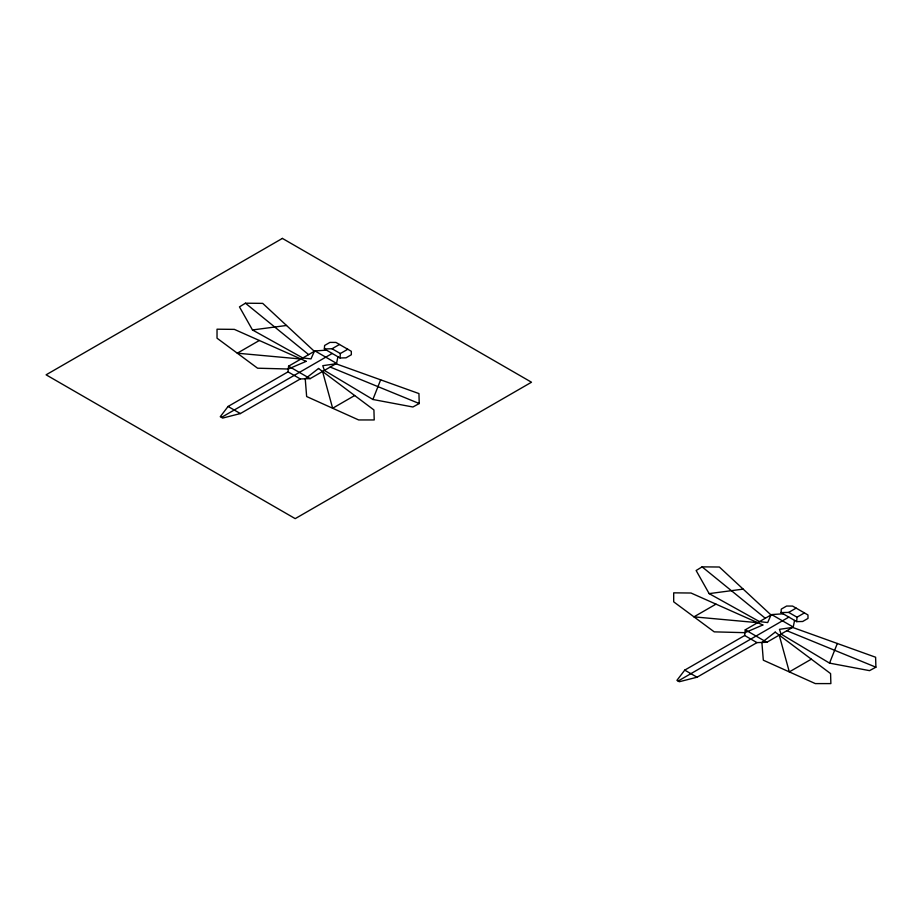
<?xml version="1.0" encoding="UTF-8"?>
<svg xmlns="http://www.w3.org/2000/svg" width="922" height="922" viewBox="0 0 922 922"><rect width="100%" height="100%" fill="white"/><g stroke="black" fill="none" stroke-linecap="round" stroke-linejoin="round"><path stroke-width="1.38" d="M340.034 357.978L324.36 348.931L324.613 345.473L329.949 342.396L335.942 342.431L351.305 351.294L351.351 354.751L346.027 357.828L340.034 357.978L340.345 353.541L347.767 349.254M796.7 621.635L781.026 612.577L781.28 609.119L786.604 606.042L792.597 606.077L807.96 614.951L808.018 618.408L802.693 621.486L796.7 621.635L797 617.198L804.433 612.911M337.913 356.756L336.565 363.383L310.161 378.631L300.318 378.954L240.377 413.563L222.651 418.081L220.266 416.698L228.08 406.464L288.021 371.866L288.586 366.184L315.001 350.936L326.492 350.153M794.568 620.402L793.231 627.041L766.816 642.288L756.974 642.611L697.044 677.221L679.318 681.727L676.932 680.344L684.746 670.121L744.688 635.512L745.253 629.83L771.656 614.582L783.147 613.81M372.891 399.48L412.883 406.994L419.233 403.536L418.945 393.579L335.908 363.764L322.781 365.688L324.383 370.413L372.891 399.48L380.659 379.829M829.546 663.125L869.538 670.64L875.9 667.194L875.612 657.236L792.574 627.409L779.447 629.346L781.049 634.071L829.546 663.125L837.326 643.487M245.448 303.2L239.466 306.876L252.478 329.961L302.819 357.967L311.002 358.889L314.344 351.317L262.701 303.373L245.448 303.2L308.628 354.613M702.103 566.857L696.133 570.522L709.145 593.618L759.486 621.612L767.669 622.546L771.011 614.962L719.356 567.018L702.103 566.857L765.295 618.259M259.324 340.483L237.3 353.195L300.987 359.027M324.36 348.931L332.047 348.758L339.469 344.471M221.464 417.389L332.197 353.46M354.67 395.526L332.646 408.25L322.55 371.474M715.991 604.129L693.955 616.853L757.654 622.673M781.026 612.577L788.702 612.404L796.135 608.117M678.119 681.035L788.863 617.106M811.337 659.184L789.313 671.896L779.217 635.131M252.478 329.961L286.512 325.478M709.145 593.618L743.167 589.123M330.203 367.06L419.233 403.536M786.858 630.717L875.9 667.194M332.047 348.758L340.345 353.541M788.702 612.404L797 617.198M315.001 350.936L336.565 363.383M771.656 614.582L793.231 627.041M288.586 366.184L310.161 378.631M745.253 629.83L766.816 642.288M288.021 371.866L300.318 378.954M744.688 635.512L756.974 642.611M228.08 406.464L240.377 413.563M684.746 670.121L697.044 677.221M318.551 368.477L305.24 378.792L306.646 396.541L358.646 419.948L374.217 419.948L373.917 409.944L318.551 368.477M775.206 632.123L761.895 642.45L763.312 660.198L815.302 683.594L830.872 683.594L830.584 673.59L775.206 632.123M282.386 238.406L46.1 374.816L295.213 518.637L531.498 382.227L282.386 238.406M306.185 361.332L288.309 369.019L257.572 368.201L217.027 338.19L217.027 329.2L234.361 329.373L306.185 361.332M762.84 624.989L744.964 632.676L714.227 631.858L673.694 601.836L673.694 592.846L691.016 593.019L762.84 624.989"/></g></svg>
